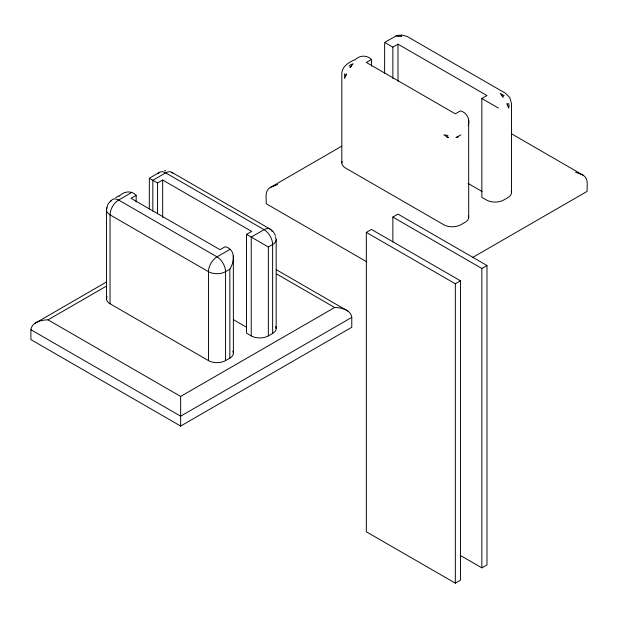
<?xml version="1.0" encoding="UTF-8"?>
<svg xmlns="http://www.w3.org/2000/svg" width="618" height="618" viewBox="0 0 618 618"><rect width="100%" height="100%" fill="white"/><g stroke="black" fill="none" stroke-linecap="round" stroke-linejoin="round"><path stroke-width="0.93" d="M106.505 298.849L106.505 209.919M276.176 239.56L276.176 328.49M276.648 273.99L334.67 307.494C341.19 307.563 350.777 309.672 351.781 317.374L351.781 327.254L180.649 426.057L30.9 339.606L30.9 329.726C31.904 322.024 41.499 319.915 48.011 319.846L105.771 286.497M468.259 125.469C470.19 119.243 466.953 112.584 460.456 110.869L455.327 113.828L366.335 62.449L371.464 59.49L371.464 66.141M344.581 73.882L344.635 78.54L346.319 73.913L345.694 76.091M106.636 208.22L108.104 203.925L111.047 200.479M107.076 296.725A12.105 6.983 0 0 0 110.05 303.786L208.459 360.603A12.105 6.983 0 0 0 225.57 360.603L229.85 358.131L229.85 269.201C234.376 262.009 236.061 249.324 225.145 246.729L220.008 249.687L131.016 198.308L136.153 195.35L136.153 202.063M351.572 65.925L349.997 67.555L353.156 63.778L350.792 64.674L349.008 66.149M119.212 196.254C123.538 191.456 131.364 189.973 136.153 195.35M341.661 146.211L270.166 187.548C264.404 190.916 266.466 198.324 266.219 203.747L366.876 261.862M354.925 60.031C359.344 55.249 366.729 54.724 371.464 59.49M34.855 323.407L106.35 282.071M115.782 197.575L118.98 195.728M150.012 177.814L159.622 172.267M354.299 59.869C348.513 62.526 341.63 66.79 341.824 74.06L341.824 162.99M385.323 41.962L396.741 35.651M131.441 192.631L118.61 200.039A12.105 6.983 60 0 0 110.653 201.692M149.293 209L149.34 178.262L157.544 182.998L162.673 180.031L251.665 231.41L246.536 234.376L246.536 333.179L251.24 335.898A12.105 6.983 0 0 0 268.351 335.898L272.631 333.426A12.105 6.983 0 0 0 275.605 326.366M384.605 73.14L384.659 42.403L392.855 47.138L397.992 44.172L486.984 95.551L481.847 98.517L481.847 197.32L486.559 200.039A12.105 6.983 0 0 0 503.67 200.039L507.95 197.567A12.105 6.983 0 0 0 511.233 191.201M270.166 187.548L277.737 184.527M229.85 249.44L217.011 256.856A12.105 6.983 -60 0 0 208.459 271.673L208.459 360.603M229.85 269.201L225.57 271.673A12.105 6.983 0 0 1 208.459 271.673L110.05 214.863A12.105 6.983 0 0 1 107.076 207.802M246.536 234.376L268.351 246.976L272.631 244.504A12.105 6.983 0 0 0 275.18 236.787M366.335 232.399L371.464 229.432L460.456 280.811L460.456 580.202L455.327 583.16L366.335 531.781L366.335 232.399L455.327 283.778L460.456 280.811M392.855 242.109L392.855 217.08L397.992 214.114L486.984 265.501L486.984 564.883L481.847 567.849L460.225 555.366M48.011 319.846L180.649 396.416L334.67 307.494M351.781 317.374L180.649 416.177L30.9 329.726M472.453 257.582L587.1 191.395C586.853 185.972 588.915 178.563 583.145 175.203L511.642 133.859M392.855 217.08L481.847 268.459L486.984 265.501M460.85 134.909L455.999 137.536L458.201 136.987M395.597 36.107L397.922 35.187M164.496 170.738L165.724 170.699M401.043 34.84L407.038 36.408L505.439 93.225L509.835 97.605L511.495 103.7L511.495 192.631M398.633 36.029L397.057 35.844L401.754 36.609L400.727 35.543L399.251 35.133M447.934 135.412L443.809 134.909L448.66 137.536L446.459 136.987M575.582 172.175L583.145 175.203M481.847 98.517L498.394 108.065M468.035 183.415L482.04 191.503M171.719 172.267L270.128 229.085M276.331 269.718L347.834 311.055M233.372 319.653L246.675 327.339M504.218 95.705L500.163 93.418L503.322 97.196L501.746 95.566M271.534 230.043L273.187 231.611L275.466 235.497M507.617 105.732L506.992 103.554L508.684 108.181L509.093 105.686L508.707 103.399M468.66 120.162L468.707 217.335M233.341 256.022L233.395 353.187M481.847 268.459L481.847 567.849M455.327 283.778L455.327 583.16M397.992 44.172L397.992 81.228M392.855 47.138L392.855 78.486M272.631 333.426L272.631 244.504A12.105 6.983 60 0 0 264.079 229.68L165.67 172.87A12.105 6.983 60 0 0 158.069 173.82M268.351 246.976L268.351 335.898M251.24 335.898L251.24 237.088L264.079 229.68A12.105 6.983 -60 0 1 272.036 231.333M225.57 360.603L225.57 271.673A12.105 6.983 60 0 0 217.011 256.856L118.61 200.039A12.105 6.983 -60 0 0 110.05 214.863L110.05 303.786M180.649 396.416L180.649 426.057M162.673 180.031L162.673 217.443M157.544 182.998L157.544 213.689M152.839 211.155L152.839 180.278L165.67 172.87A12.105 6.983 -60 0 1 172.831 173.21M468.452 215.898A12.105 6.983 0 0 1 465.161 222.271L460.889 224.743A12.105 6.983 0 0 1 443.77 224.743L345.377 167.934A12.105 6.983 0 0 1 342.078 161.561M232.824 351.07A12.105 6.983 0 0 1 229.85 358.131"/></g></svg>
